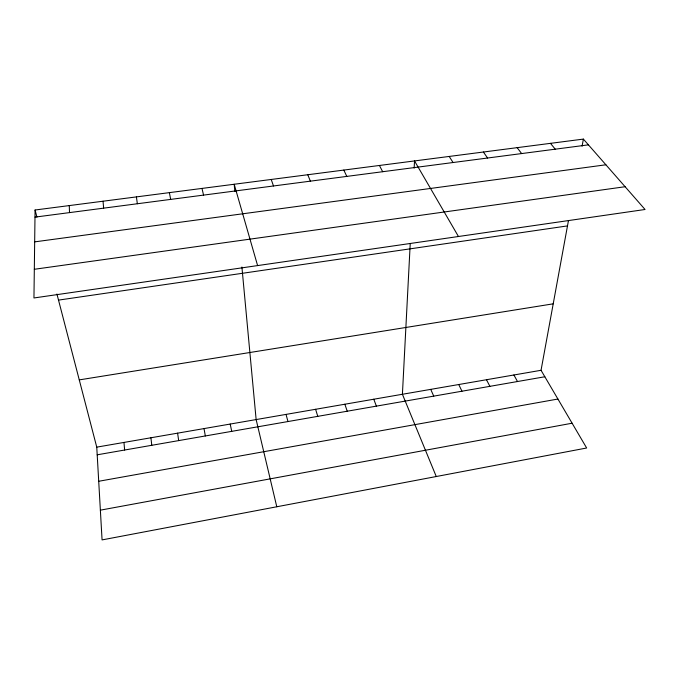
<?xml version="1.0" encoding="UTF-8"?>
<svg xmlns="http://www.w3.org/2000/svg" width="679" height="679" viewBox="0 0 679 679"><rect width="100%" height="100%" fill="white"/><g stroke="black" fill="none" stroke-linecap="round" stroke-linejoin="round"><path stroke-width="1.02" d="M35.079 210.006L33.95 297.971L645.05 209.488L583.38 139.093L35.079 210.006L36.938 217.144M410.226 243.702L402.409 394.27L436.266 476.531M414.156 168.103L414.529 160.931L458.452 236.504M56.926 294.007L96.758 447.138L102.071 539.907L586.656 448.004L541.044 370.293L568.425 220.794M582.09 146.163L583.38 139.093M100.365 510.158L572.108 423.212M98.71 481.275L557.917 399.031M96.758 447.138L541.044 370.293M97.199 454.811L544.847 376.76M79.265 379.892L553.215 303.827M58.521 300.11L567.483 225.903M34.315 269.283L625.104 186.717M34.671 241.868L605.889 164.785M34.985 217.119L588.421 144.848M550.474 143.345L555.244 149.176M517.152 147.657L521.625 153.564M483.389 152.02L487.573 158.012M449.184 156.45L453.071 162.519M513.901 374.986L517.508 381.53M379.417 165.472L382.676 171.711M486.47 379.731L489.89 386.343M458.749 384.526L461.966 391.214M343.837 170.073L346.774 176.404M430.724 389.373L433.745 396.137M307.774 174.741L310.379 181.157M373.781 399.218L376.387 406.135M271.227 179.46L273.484 185.97M344.847 404.226L347.241 411.211M315.599 409.284L317.772 416.354M257.604 265.591L234.187 184.255L234.866 191.529M286.029 414.402L287.972 421.549M201.977 188.423L203.564 195.102M276.786 506.772L256.136 419.571L241.911 267.017M230.206 424.052L231.717 431.352M169.385 192.632L170.658 199.397M204.023 428.585L205.33 435.952M177.592 433.16L178.687 440.603M136.411 196.902L137.353 203.751M150.908 437.768L151.79 445.288M103.038 201.213L103.641 208.147M123.968 442.428L124.63 450.024M69.266 205.584L69.521 212.603"/></g></svg>
